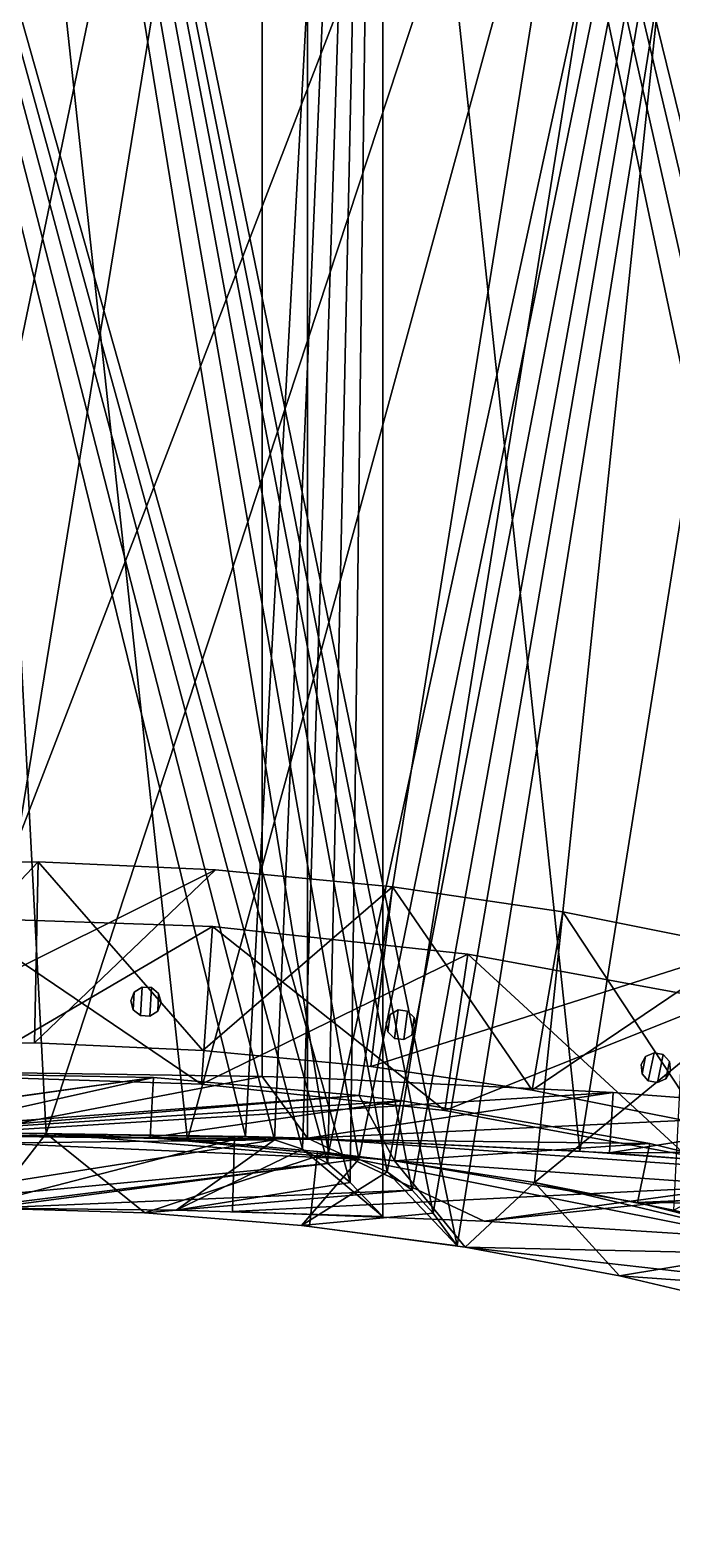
# Model space of a CAD drawing. Extents: x 0 to 258, y 0 to 209.
# Drawn here: x 141.31 to 151.95, y 115.28 to 140.16 of the extents above; entities that cross this region are included whole.
import ezdxf

# ---------------------------------------------------------------- set-up
doc = ezdxf.new("R2010")
doc.units = 0
doc.header["$MEASUREMENT"] = 0
doc.layers.add('BAR', color=7, linetype='CONTINUOUS')
doc.layers.add('STAIRDATA', color=21, linetype='CONTINUOUS')

msp = doc.modelspace()

# ---------------------------------------------------------------- linework, layer by layer
at = {"layer": 'BAR'}
for points in [[(142.98058, 124.05642, 210.81216), (143.02055, 123.90717, 210.77238), (143.03596, 124.20066, 210.77238)], [(143.02055, 123.90717, 174.6091), (142.98058, 124.05642, 174.6091), (143.03596, 124.20066, 174.6091)], [(143.03596, 124.20066, 174.6091), (142.98058, 124.05642, 174.6091), (142.98058, 124.05642, 210.81216), (143.03596, 124.20066, 210.77238)], [(143.02055, 123.90717, 210.77238), (143.14061, 123.80992, 210.66827), (143.16556, 124.2848, 210.66827), (143.03596, 124.20066, 210.77238)], [(143.14061, 123.80992, 174.6091), (143.02055, 123.90717, 174.6091), (143.03596, 124.20066, 174.6091), (143.16556, 124.2848, 174.6091)], [(143.16556, 124.2848, 174.6091), (143.03596, 124.20066, 174.6091), (143.03596, 124.20066, 210.77238), (143.16556, 124.2848, 210.66827)], [(143.14061, 123.80992, 210.66827), (143.29491, 123.80182, 210.53958), (143.31984, 124.2767, 210.53958), (143.16556, 124.2848, 210.66827)], [(143.29491, 123.80182, 174.6091), (143.14061, 123.80992, 174.6091), (143.16556, 124.2848, 174.6091), (143.31984, 124.2767, 174.6091)], [(143.31984, 124.2767, 174.6091), (143.16556, 124.2848, 174.6091), (143.16556, 124.2848, 210.66827), (143.31984, 124.2767, 210.53958)], [(143.29491, 123.80182, 210.53958), (143.4245, 123.88596, 210.43547), (143.43991, 124.17944, 210.43547), (143.31984, 124.2767, 210.53958)], [(143.4245, 123.88596, 174.6091), (143.29491, 123.80182, 174.6091), (143.31984, 124.2767, 174.6091), (143.43991, 124.17944, 174.6091)], [(143.43991, 124.17944, 174.6091), (143.31984, 124.2767, 174.6091), (143.31984, 124.2767, 210.53958), (143.43991, 124.17944, 210.43547)], [(143.4245, 123.88596, 210.43547), (143.47989, 124.0302, 210.39571), (143.43991, 124.17944, 210.43547)], [(143.47989, 124.0302, 174.6091), (143.4245, 123.88596, 174.6091), (143.43991, 124.17944, 174.6091)], [(143.47989, 124.0302, 174.6091), (143.43991, 124.17944, 174.6091), (143.43991, 124.17944, 210.43547), (143.47989, 124.0302, 210.39571)], [(142.98058, 124.05642, 174.6091), (143.02055, 123.90717, 174.6091), (143.02055, 123.90717, 210.77238), (142.98058, 124.05642, 210.81216)], [(143.02055, 123.90717, 174.6091), (143.14061, 123.80992, 174.6091), (143.14061, 123.80992, 210.66827), (143.02055, 123.90717, 210.77238)], [(143.4245, 123.88596, 174.6091), (143.47989, 124.0302, 174.6091), (143.47989, 124.0302, 210.39571), (143.4245, 123.88596, 210.43547)], [(147.2392, 123.5396, 207.15195), (147.35152, 123.4335, 207.04782), (147.41251, 123.9051, 207.04782), (147.27689, 123.83107, 207.15195)], [(147.35152, 123.4335, 174.6091), (147.2392, 123.5396, 174.6091), (147.27689, 123.83107, 174.6091), (147.41251, 123.9051, 174.6091)], [(147.41251, 123.9051, 174.6091), (147.27689, 123.83107, 174.6091), (147.27689, 123.83107, 207.15195), (147.41251, 123.9051, 207.04782)], [(147.35152, 123.4335, 207.04782), (147.50475, 123.41368, 206.91914), (147.56575, 123.88528, 206.91914), (147.41251, 123.9051, 207.04782)], [(147.50475, 123.41368, 174.6091), (147.35152, 123.4335, 174.6091), (147.41251, 123.9051, 174.6091), (147.56575, 123.88528, 174.6091)], [(147.56575, 123.88528, 174.6091), (147.41251, 123.9051, 174.6091), (147.41251, 123.9051, 207.04782), (147.56575, 123.88528, 206.91914)], [(143.14061, 123.80992, 174.6091), (143.29491, 123.80182, 174.6091), (143.29491, 123.80182, 210.53958), (143.14061, 123.80992, 210.66827)], [(143.29491, 123.80182, 174.6091), (143.4245, 123.88596, 174.6091), (143.4245, 123.88596, 210.43547), (143.29491, 123.80182, 210.53958)], [(147.21069, 123.69146, 207.19171), (147.2392, 123.5396, 207.15195), (147.27689, 123.83107, 207.15195)], [(147.2392, 123.5396, 174.6091), (147.21069, 123.69146, 174.6091), (147.27689, 123.83107, 174.6091)], [(147.27689, 123.83107, 174.6091), (147.21069, 123.69146, 174.6091), (147.21069, 123.69146, 207.19171), (147.27689, 123.83107, 207.15195)], [(147.21069, 123.69146, 174.6091), (147.2392, 123.5396, 174.6091), (147.2392, 123.5396, 207.15195), (147.21069, 123.69146, 207.19171)], [(147.50475, 123.41368, 206.91914), (147.64037, 123.48772, 206.81502), (147.67805, 123.77917, 206.81502), (147.56575, 123.88528, 206.91914)], [(147.64037, 123.48772, 174.6091), (147.50475, 123.41368, 174.6091), (147.56575, 123.88528, 174.6091), (147.67805, 123.77917, 174.6091)], [(147.67805, 123.77917, 174.6091), (147.56575, 123.88528, 174.6091), (147.56575, 123.88528, 206.91914), (147.67805, 123.77917, 206.81502)], [(147.64037, 123.48772, 206.81502), (147.70656, 123.62732, 206.77525), (147.67805, 123.77917, 206.81502)], [(147.70656, 123.62732, 174.6091), (147.64037, 123.48772, 174.6091), (147.67805, 123.77917, 174.6091)], [(147.70656, 123.62732, 174.6091), (147.67805, 123.77917, 174.6091), (147.67805, 123.77917, 206.81502), (147.70656, 123.62732, 206.77525)], [(147.2392, 123.5396, 174.6091), (147.35152, 123.4335, 174.6091), (147.35152, 123.4335, 207.04782), (147.2392, 123.5396, 207.15195)], [(147.35152, 123.4335, 174.6091), (147.50475, 123.41368, 174.6091), (147.50475, 123.41368, 206.91914), (147.35152, 123.4335, 207.04782)], [(147.50475, 123.41368, 174.6091), (147.64037, 123.48772, 174.6091), (147.64037, 123.48772, 206.81502), (147.50475, 123.41368, 206.91914)], [(147.64037, 123.48772, 174.6091), (147.70656, 123.62732, 174.6091), (147.70656, 123.62732, 206.77525), (147.64037, 123.48772, 206.81502)], [(151.45406, 122.84461, 203.49971), (151.55789, 122.7302, 203.3956), (151.65492, 123.19572, 203.3956), (151.51402, 123.13232, 203.49971)], [(151.55789, 122.7302, 167.34593), (151.45406, 122.84461, 167.34593), (151.51402, 123.13232, 167.34593), (151.65492, 123.19572, 167.34593)], [(151.65492, 123.19572, 167.34593), (151.51402, 123.13232, 167.34593), (151.51402, 123.13232, 203.49971), (151.65492, 123.19572, 203.3956)], [(151.55789, 122.7302, 203.3956), (151.70915, 122.69868, 203.26691), (151.80618, 123.1642, 203.26691), (151.65492, 123.19572, 203.3956)], [(151.70915, 122.69868, 167.34593), (151.55789, 122.7302, 167.34593), (151.65492, 123.19572, 167.34593), (151.80618, 123.1642, 167.34593)], [(151.80618, 123.1642, 167.34593), (151.65492, 123.19572, 167.34593), (151.65492, 123.19572, 203.3956), (151.80618, 123.1642, 203.26691)], [(151.70915, 122.69868, 203.26691), (151.85005, 122.76208, 203.1628), (151.91002, 123.04979, 203.1628), (151.80618, 123.1642, 203.26691)], [(151.85005, 122.76208, 167.34593), (151.70915, 122.69868, 167.34593), (151.80618, 123.1642, 167.34593), (151.91002, 123.04979, 167.34593)], [(151.91002, 123.04979, 167.34593), (151.80618, 123.1642, 167.34593), (151.80618, 123.1642, 203.26691), (151.91002, 123.04979, 203.1628)], [(151.43729, 122.99821, 203.53947), (151.45406, 122.84461, 203.49971), (151.51402, 123.13232, 203.49971)], [(151.45406, 122.84461, 167.34593), (151.43729, 122.99821, 167.34593), (151.51402, 123.13232, 167.34593)], [(151.51402, 123.13232, 167.34593), (151.43729, 122.99821, 167.34593), (151.43729, 122.99821, 203.53947), (151.51402, 123.13232, 203.49971)], [(151.43729, 122.99821, 167.34593), (151.45406, 122.84461, 167.34593), (151.45406, 122.84461, 203.49971), (151.43729, 122.99821, 203.53947)], [(151.85005, 122.76208, 203.1628), (151.92677, 122.89619, 203.12303), (151.91002, 123.04979, 203.1628)], [(151.92677, 122.89619, 167.34593), (151.85005, 122.76208, 167.34593), (151.91002, 123.04979, 167.34593)], [(151.92677, 122.89619, 167.34593), (151.91002, 123.04979, 167.34593), (151.91002, 123.04979, 203.1628), (151.92677, 122.89619, 203.12303)], [(151.45406, 122.84461, 167.34593), (151.55789, 122.7302, 167.34593), (151.55789, 122.7302, 203.3956), (151.45406, 122.84461, 203.49971)], [(151.55789, 122.7302, 167.34593), (151.70915, 122.69868, 167.34593), (151.70915, 122.69868, 203.26691), (151.55789, 122.7302, 203.3956)], [(151.70915, 122.69868, 167.34593), (151.85005, 122.76208, 167.34593), (151.85005, 122.76208, 203.1628), (151.70915, 122.69868, 203.26691)], [(151.85005, 122.76208, 167.34593), (151.92677, 122.89619, 167.34593), (151.92677, 122.89619, 203.12303), (151.85005, 122.76208, 203.1628)]]:
    msp.add_3dface(points, dxfattribs=at)
at = {"layer": 'STAIRDATA'}
for points in [[(257.677, 208.677, 0.00394), (0, 208.677, 0.00394), (0, 25.75, 0.00394), (257.677, 25.75, 0.00394)], [(257.677, 25.75), (0, 25.75), (0, 208.677), (257.677, 208.677)], [(134.57018, 163.69754, 52.7472), (147.15765, 163.87, 52.7472), (147.15765, 120.47907, 52.7472), (146.61426, 121.0431, 52.7472)], [(147.15765, 163.87, 53.8072), (134.57018, 163.69754, 53.8072), (136.54451, 121.73753, 53.8072), (138.42459, 121.83688, 53.8072)], [(147.15765, 163.87, 53.8072), (138.42459, 121.83688, 53.8072), (140.30701, 121.87, 53.8072)], [(155.4209, 163.87, 174.6091), (140.30701, 163.87, 174.6091), (139.36467, 163.86536, 174.6091), (139.22932, 121.85915, 174.6091)], [(155.4209, 163.87, 174.6091), (139.22932, 121.85915, 174.6091), (141.57471, 121.85498, 174.6091)], [(141.57471, 121.85498, 173.5491), (139.22932, 121.85915, 173.5491), (139.36467, 163.86536, 173.5491)], [(139.36467, 163.86536, 173.5491), (140.30701, 163.87, 173.5491), (155.4209, 163.87, 173.5491), (148.38995, 119.991, 173.5491)], [(139.36467, 163.86536, 173.5491), (148.38995, 119.991, 173.5491), (147.9897, 120.53521, 173.5491)], [(139.36467, 163.86536, 173.5491), (143.91765, 121.74802, 173.5491), (141.57471, 121.85498, 173.5491)], [(139.36467, 163.86536, 173.5491), (146.25365, 121.53848, 173.5491), (143.91765, 121.74802, 173.5491)], [(139.36467, 163.86536, 173.5491), (146.75671, 121.42886, 173.5491), (146.25365, 121.53848, 173.5491)], [(139.36467, 163.86536, 173.5491), (147.22667, 121.21851, 173.5491), (146.75671, 121.42886, 173.5491)], [(139.36467, 163.86536, 173.5491), (147.64355, 120.91636, 173.5491), (147.22667, 121.21851, 173.5491)], [(139.36467, 163.86536, 173.5491), (147.9897, 120.53521, 173.5491), (147.64355, 120.91636, 173.5491)], [(147.15765, 163.87, 53.8072), (140.30701, 121.87, 53.8072), (144.88203, 121.80763, 53.8072)], [(155.4209, 163.87, 174.6091), (141.57471, 121.85498, 174.6091), (143.91765, 121.74802, 174.6091)], [(155.4209, 163.87, 174.6091), (143.91765, 121.74802, 174.6091), (146.25365, 121.53848, 174.6091)], [(147.15765, 163.87, 53.8072), (144.88203, 121.80763, 53.8072), (145.36299, 121.74751, 53.8072)], [(145.90765, 121.77653, 52.7472), (145.90765, 163.87, 52.7472), (145.15765, 163.87, 52.7472), (145.15765, 122.80031, 52.7472)], [(145.15765, 122.80031, 45.06664), (145.15765, 163.87, 45.06664), (145.90765, 163.87, 45.06664), (145.90765, 121.77653, 45.06664)], [(145.15765, 163.87, 45.06664), (145.15765, 122.80031, 45.06664), (145.15765, 122.80031, 52.7472), (145.15765, 163.87, 52.7472)], [(147.15765, 163.87, 53.8072), (145.36299, 121.74751, 53.8072), (145.82332, 121.5957, 53.8072)], [(147.15765, 163.87, 53.8072), (145.82332, 121.5957, 53.8072), (146.24571, 121.35792, 53.8072)], [(145.90765, 163.87, 46.12664), (145.90765, 163.87, 45.06664), (145.90765, 121.77653, 45.06664), (145.90765, 121.77653, 46.12664)], [(145.90765, 163.87, 45.06664), (157.15765, 163.87, 45.06664), (157.15765, 119.76556, 45.06664), (156.5629, 120.42113, 45.06664)], [(150.42207, 121.56491, 45.06664), (145.90765, 121.77653, 45.06664), (145.90765, 163.87, 45.06664)], [(145.90765, 163.87, 45.06664), (154.92914, 121.23183, 45.06664), (150.42207, 121.56491, 45.06664)], [(145.90765, 163.87, 45.06664), (155.53598, 121.10141, 45.06664), (154.92914, 121.23183, 45.06664)], [(145.90765, 163.87, 45.06664), (156.092, 120.82551, 45.06664), (155.53598, 121.10141, 45.06664)], [(145.90765, 163.87, 45.06664), (156.5629, 120.42113, 45.06664), (156.092, 120.82551, 45.06664)], [(157.15765, 163.87, 46.12664), (145.90765, 163.87, 46.12664), (145.90765, 121.77653, 46.12664), (150.42207, 121.56491, 46.12664)], [(145.90765, 121.77653, 45.06664), (145.90765, 163.87, 45.06664), (145.90765, 163.87, 52.7472), (145.90765, 121.77653, 52.7472)], [(147.15765, 163.87, 53.8072), (146.24571, 121.35792, 53.8072), (146.61426, 121.0431, 53.8072)], [(155.4209, 163.87, 174.6091), (146.25365, 121.53848, 174.6091), (146.75671, 121.42886, 174.6091)], [(146.61426, 121.0431, 53.8072), (147.15765, 120.47907, 53.8072), (147.15765, 163.87, 53.8072)], [(155.4209, 163.87, 174.6091), (146.75671, 121.42886, 174.6091), (147.22667, 121.21851, 174.6091)], [(147.35048, 121.40432, 173.5491), (154.15495, 163.87, 173.5491), (153.39539, 163.87, 173.5491), (146.76425, 122.48611, 173.5491)], [(146.76425, 122.48611, 166.28593), (153.39539, 163.87, 166.28593), (154.15495, 163.87, 166.28593), (147.35048, 121.40432, 166.28593)], [(153.39539, 163.87, 166.28593), (146.76425, 122.48611, 166.28593), (146.76425, 122.48611, 173.5491), (153.39539, 163.87, 173.5491)], [(147.15765, 120.47907, 53.8072), (147.15765, 120.47907, 52.7472), (147.15765, 163.87, 52.7472), (147.15765, 163.87, 53.8072)], [(155.4209, 163.87, 174.6091), (147.22667, 121.21851, 174.6091), (147.64355, 120.91636, 174.6091)], [(154.15495, 163.87, 167.34593), (154.15495, 163.87, 166.28593), (147.35048, 121.40432, 166.28593), (147.35048, 121.40432, 167.34593)], [(149.67134, 121.04408, 166.28593), (147.35048, 121.40432, 166.28593), (154.15495, 163.87, 166.28593)], [(159.79909, 129.35989, 167.34593), (154.15495, 163.87, 167.34593), (147.35048, 121.40432, 167.34593), (149.67134, 121.04408, 167.34593)], [(147.35048, 121.40432, 166.28593), (154.15495, 163.87, 166.28593), (154.15495, 163.87, 173.5491), (147.35048, 121.40432, 173.5491)], [(155.4209, 163.87, 174.6091), (147.64355, 120.91636, 174.6091), (147.9897, 120.53521, 174.6091)], [(147.9897, 120.53521, 174.6091), (148.38995, 119.991, 174.6091), (155.4209, 163.87, 174.6091)], [(148.38995, 119.991, 174.6091), (148.38995, 119.991, 173.5491), (155.4209, 163.87, 173.5491), (155.4209, 163.87, 174.6091)], [(154.15495, 163.87, 166.28593), (151.97417, 120.58233, 166.28593), (149.67134, 121.04408, 166.28593)], [(157.15765, 163.87, 46.12664), (150.42207, 121.56491, 46.12664), (154.92914, 121.23183, 46.12664)], [(134.57018, 163.69754, 52.7472), (144.88203, 121.80763, 52.7472), (140.30701, 121.87, 52.7472)], [(134.57018, 163.69754, 52.7472), (145.36299, 121.74751, 52.7472), (144.88203, 121.80763, 52.7472)], [(134.57018, 163.69754, 52.7472), (145.82332, 121.5957, 52.7472), (145.36299, 121.74751, 52.7472)], [(134.57018, 163.69754, 52.7472), (146.24571, 121.35792, 52.7472), (145.82332, 121.5957, 52.7472)], [(134.57018, 163.69754, 52.7472), (146.61426, 121.0431, 52.7472), (146.24571, 121.35792, 52.7472)], [(158.03201, 123.74095, 167.34593), (159.79909, 129.35989, 167.34593), (149.67134, 121.04408, 167.34593), (151.97417, 120.58233, 167.34593)], [(135.5083, 126.17114, 163.93466), (138.49376, 126.34165, 161.48073), (141.44078, 126.35892, 159.0623), (138.58755, 123.34312, 161.48073)], [(141.44078, 126.35892, 159.0623), (138.49376, 126.34165, 161.48073), (138.49376, 126.34165, 173.5491), (141.44078, 126.35892, 173.5491)], [(144.38487, 126.22647, 173.5491), (141.44078, 126.35892, 173.5491), (138.49376, 126.34165, 173.5491), (138.58755, 123.34312, 173.5491)], [(141.38214, 123.35949, 159.0623), (138.58755, 123.34312, 161.48073), (141.44078, 126.35892, 159.0623)], [(144.38487, 126.22647, 173.5491), (138.58755, 123.34312, 173.5491), (141.38214, 123.35949, 173.5491)], [(141.44078, 126.35892, 159.0623), (144.17395, 123.23389, 156.64388), (141.38214, 123.35949, 159.0623)], [(147.31842, 125.94465, 173.5491), (144.38487, 126.22647, 173.5491), (141.38214, 123.35949, 173.5491), (144.17395, 123.23389, 173.5491)], [(141.44078, 126.35892, 159.0623), (144.38487, 126.22647, 156.64388), (147.31842, 125.94465, 154.22546), (144.17395, 123.23389, 156.64388)], [(144.38487, 126.22647, 156.64388), (141.44078, 126.35892, 159.0623), (141.44078, 126.35892, 173.5491), (144.38487, 126.22647, 173.5491)], [(147.31842, 125.94465, 154.22546), (144.38487, 126.22647, 156.64388), (144.38487, 126.22647, 173.5491), (147.31842, 125.94465, 173.5491)], [(146.95576, 122.96664, 154.22546), (144.17395, 123.23389, 156.64388), (147.31842, 125.94465, 154.22546)], [(144.17395, 123.23389, 173.5491), (146.95576, 122.96664, 173.5491), (147.31842, 125.94465, 173.5491)], [(147.31842, 125.94465, 166.28593), (147.31842, 125.94465, 173.5491), (146.95576, 122.96664, 173.5491), (146.95576, 122.96664, 166.28593)], [(147.31842, 125.94465, 154.22546), (149.6339, 122.5734, 151.88301), (146.95576, 122.96664, 154.22546)], [(153.1254, 124.93579, 166.28593), (150.14264, 125.52995, 166.28593), (147.31842, 125.94465, 166.28593), (146.95576, 122.96664, 166.28593)], [(147.31842, 125.94465, 154.22546), (150.14264, 125.52995, 151.88301), (149.6339, 122.5734, 151.88301)], [(150.14264, 125.52995, 151.88301), (147.31842, 125.94465, 154.22546), (147.31842, 125.94465, 166.28593), (150.14264, 125.52995, 166.28593)], [(140.09056, 122.80707, 216.21434), (144.33424, 125.29021, 212.6683), (140.08012, 125.43205, 216.21434)], [(144.14897, 122.67175, 209.74008), (140.08012, 125.43205, 213.28612), (144.33424, 125.29021, 209.74008)], [(144.14897, 122.67175, 209.74008), (140.09056, 122.80707, 213.28612), (140.08012, 125.43205, 213.28612)], [(144.33424, 125.29021, 209.74008), (140.08012, 125.43205, 213.28612), (140.08012, 125.43205, 216.21434), (144.33424, 125.29021, 212.6683)], [(150.14264, 125.52995, 151.88301), (152.46239, 122.00997, 149.35129), (149.6339, 122.5734, 151.88301)], [(150.14264, 125.52995, 151.88301), (153.1254, 124.93579, 149.35129), (156.07292, 124.18609, 146.81956), (152.46239, 122.00997, 149.35129)], [(153.1254, 124.93579, 149.35129), (150.14264, 125.52995, 151.88301), (150.14264, 125.52995, 166.28593), (153.1254, 124.93579, 166.28593)], [(140.09056, 122.80707, 216.21434), (144.14897, 122.67175, 212.6683), (144.33424, 125.29021, 212.6683)], [(144.14897, 122.67175, 212.6683), (148.56595, 124.83166, 209.12225), (144.33424, 125.29021, 212.6683)], [(148.186, 122.2343, 206.19403), (144.14897, 122.67175, 209.74008), (144.33424, 125.29021, 209.74008)], [(148.186, 122.2343, 206.19403), (144.33424, 125.29021, 209.74008), (148.56595, 124.83166, 206.19403)], [(148.56595, 124.83166, 206.19403), (144.33424, 125.29021, 209.74008), (144.33424, 125.29021, 212.6683), (148.56595, 124.83166, 209.12225)], [(153.1254, 124.93579, 166.28593), (146.95576, 122.96664, 166.28593), (149.6339, 122.5734, 166.28593)], [(156.07292, 124.18609, 166.28593), (153.1254, 124.93579, 166.28593), (149.6339, 122.5734, 166.28593), (152.46239, 122.00997, 166.28593)], [(144.14897, 122.67175, 212.6683), (148.186, 122.2343, 209.12225), (148.56595, 124.83166, 209.12225)], [(148.186, 122.2343, 209.12225), (152.75169, 124.05894, 205.57622), (148.56595, 124.83166, 209.12225)], [(152.1792, 121.49713, 202.64799), (148.186, 122.2343, 206.19403), (148.56595, 124.83166, 206.19403)], [(152.1792, 121.49713, 202.64799), (148.56595, 124.83166, 206.19403), (152.75169, 124.05894, 202.64799)], [(152.75169, 124.05894, 202.64799), (148.56595, 124.83166, 206.19403), (148.56595, 124.83166, 209.12225), (152.75169, 124.05894, 205.57622)], [(148.186, 122.2343, 209.12225), (152.1792, 121.49713, 205.57622), (152.75169, 124.05894, 205.57622)], [(141.38214, 123.35949, 173.5491), (138.58755, 123.34312, 173.5491), (138.58755, 123.34312, 161.48073), (141.38214, 123.35949, 159.0623)], [(144.17395, 123.23389, 173.5491), (141.38214, 123.35949, 173.5491), (141.38214, 123.35949, 159.0623), (144.17395, 123.23389, 156.64388)], [(146.95576, 122.96664, 173.5491), (144.17395, 123.23389, 173.5491), (144.17395, 123.23389, 156.64388), (146.95576, 122.96664, 154.22546)], [(149.6339, 122.5734, 166.28593), (146.95576, 122.96664, 166.28593), (146.95576, 122.96664, 154.22546), (149.6339, 122.5734, 151.88301)], [(139.20918, 122.85894, 168.13069), (143.35448, 122.78473, 164.51428), (131.09943, 121.07172, 175.39384)], [(143.35448, 122.78473, 164.51428), (135.14932, 121.6208, 171.76227), (131.09943, 121.07172, 175.39384)], [(143.35448, 122.78473, 164.51428), (146.76425, 122.48611, 161.52887), (135.14932, 121.6208, 171.76227)], [(143.35448, 122.78473, 173.5491), (139.20918, 122.85894, 173.5491), (138.48248, 122.83945, 173.5491), (139.22932, 121.85915, 173.5491)], [(143.35448, 122.78473, 164.51428), (139.20918, 122.85894, 168.13069), (139.20918, 122.85894, 173.5491), (143.35448, 122.78473, 173.5491)], [(143.35448, 122.78473, 173.5491), (139.22932, 121.85915, 173.5491), (143.29855, 121.78629, 173.5491)], [(144.14897, 122.67175, 212.6683), (140.09056, 122.80707, 216.21434), (140.09056, 122.80707, 213.28612), (144.14897, 122.67175, 209.74008)], [(145.15765, 122.80031, 52.7472), (140.30701, 122.87, 52.7472), (140.30701, 121.87, 52.7472), (145.90765, 121.77653, 52.7472)], [(140.30701, 122.87, 41.56903), (145.15765, 122.80031, 36.99255), (140.30701, 121.87, 41.56903)], [(145.15765, 122.80031, 36.99255), (140.30701, 122.87, 41.56903), (140.30701, 122.87, 52.7472), (145.15765, 122.80031, 52.7472)], [(145.15765, 122.80031, 36.99255), (145.94102, 122.77597, 36.25321), (150.97557, 122.53259, 31.49817), (140.30701, 121.87, 41.56903)], [(143.29855, 121.78629, 173.5491), (147.35048, 121.40432, 173.5491), (146.76425, 122.48611, 173.5491), (143.35448, 122.78473, 173.5491)], [(146.76425, 122.48611, 161.52887), (143.35448, 122.78473, 164.51428), (143.35448, 122.78473, 173.5491), (146.76425, 122.48611, 173.5491)], [(148.186, 122.2343, 209.12225), (144.14897, 122.67175, 212.6683), (144.14897, 122.67175, 209.74008), (148.186, 122.2343, 206.19403)], [(145.15765, 122.80031, 45.06664), (145.90765, 121.77653, 45.06664), (145.90765, 121.77653, 52.7472), (145.15765, 122.80031, 52.7472)], [(145.15765, 122.80031, 45.06664), (145.15765, 122.80031, 52.7472), (145.90765, 121.77653, 52.7472), (145.90765, 121.77653, 45.06664)], [(145.94102, 122.77597, 36.25321), (145.15765, 122.80031, 36.99255), (145.15765, 122.80031, 45.06664), (145.94102, 122.77597, 45.06664)], [(150.97557, 122.53259, 45.06664), (145.94102, 122.77597, 45.06664), (145.15765, 122.80031, 45.06664), (145.90765, 121.77653, 45.06664)], [(150.97557, 122.53259, 31.49817), (145.94102, 122.77597, 36.25321), (145.94102, 122.77597, 45.06664), (150.97557, 122.53259, 45.06664)], [(146.76425, 122.48611, 161.52887), (139.22932, 121.85915, 168.13069), (135.14932, 121.6208, 171.76227)], [(146.76425, 122.48611, 161.52887), (147.48213, 122.39562, 160.89787), (139.22932, 121.85915, 168.13069)], [(150.97557, 122.53259, 31.49817), (145.90765, 121.77653, 36.25321), (140.30701, 121.87, 41.56903)], [(150.97557, 122.53259, 31.49817), (155.15765, 122.2156, 27.54161), (145.90765, 121.77653, 36.25321)], [(150.97557, 122.53259, 45.06664), (145.90765, 121.77653, 45.06664), (150.91238, 121.53459, 45.06664)], [(146.76425, 122.48611, 166.28593), (147.35048, 121.40432, 166.28593), (147.35048, 121.40432, 173.5491), (146.76425, 122.48611, 173.5491)], [(146.76425, 122.48611, 166.28593), (146.76425, 122.48611, 173.5491), (147.35048, 121.40432, 173.5491), (147.35048, 121.40432, 166.28593)], [(147.48213, 122.39562, 160.89787), (146.76425, 122.48611, 161.52887), (146.76425, 122.48611, 166.28593), (147.48213, 122.39562, 166.28593)], [(151.58449, 121.69043, 166.28593), (147.48213, 122.39562, 166.28593), (146.76425, 122.48611, 166.28593), (147.35048, 121.40432, 166.28593)], [(152.46239, 122.00997, 166.28593), (149.6339, 122.5734, 166.28593), (149.6339, 122.5734, 151.88301), (152.46239, 122.00997, 149.35129)], [(150.91238, 121.53459, 45.06664), (155.90765, 121.14336, 45.06664), (155.15765, 122.2156, 45.06664), (150.97557, 122.53259, 45.06664)], [(155.15765, 122.2156, 27.54161), (150.97557, 122.53259, 31.49817), (150.97557, 122.53259, 45.06664), (155.15765, 122.2156, 45.06664)], [(147.48213, 122.39562, 160.89787), (143.29855, 121.78629, 164.51428), (139.22932, 121.85915, 168.13069)], [(147.48213, 122.39562, 160.89787), (151.58449, 121.69043, 157.26701), (143.29855, 121.78629, 164.51428)], [(155.15765, 122.2156, 27.54161), (150.91238, 121.53459, 31.49817), (145.90765, 121.77653, 36.25321)], [(151.58449, 121.69043, 157.26701), (147.48213, 122.39562, 160.89787), (147.48213, 122.39562, 166.28593), (151.58449, 121.69043, 166.28593)], [(152.1792, 121.49713, 205.57622), (148.186, 122.2343, 209.12225), (148.186, 122.2343, 206.19403), (152.1792, 121.49713, 202.64799)], [(155.15765, 122.2156, 27.54161), (156.00061, 122.13904, 26.74314), (161.03975, 121.59218, 21.96141), (150.91238, 121.53459, 31.49817)], [(145.36299, 121.74751, 53.8072), (138.42459, 121.83688, 53.8072), (136.54451, 121.73753, 53.8072), (135.26897, 121.63226, 53.8072)], [(145.36299, 121.74751, 53.8072), (135.26897, 121.63226, 53.8072), (135.38669, 120.38782, 53.8072), (137.8441, 120.56192, 53.8072)], [(146.24571, 121.35792, 53.8072), (145.82332, 121.5957, 53.8072), (145.36299, 121.74751, 53.8072), (137.8441, 120.56192, 53.8072)], [(146.75671, 121.42886, 174.6091), (141.57471, 121.85498, 174.6091), (139.22932, 121.85915, 174.6091), (137.9501, 121.81806, 174.6091)], [(146.75671, 121.42886, 174.6091), (137.9501, 121.81806, 174.6091), (138.00517, 120.56927, 174.6091), (140.60895, 120.61913, 174.6091)], [(138.42459, 121.83688, 52.7472), (140.30701, 121.87, 52.7472), (144.88203, 121.80763, 52.7472), (140.30701, 120.62, 52.7472)], [(145.36299, 121.74751, 53.8072), (144.88203, 121.80763, 53.8072), (140.30701, 121.87, 53.8072), (138.42459, 121.83688, 53.8072)], [(140.60895, 120.61913, 173.5491), (139.22932, 121.85915, 173.5491), (141.57471, 121.85498, 173.5491)], [(143.29855, 121.78629, 173.5491), (139.22932, 121.85915, 173.5491), (139.22932, 121.85915, 168.13069), (143.29855, 121.78629, 164.51428)], [(145.90765, 121.77653, 52.7472), (140.30701, 121.87, 52.7472), (140.30701, 121.87, 41.56903), (145.90765, 121.77653, 36.25321)], [(143.73305, 120.58476, 52.7472), (140.30701, 120.62, 52.7472), (144.88203, 121.80763, 52.7472), (145.36299, 121.74751, 52.7472)], [(141.57471, 121.85498, 173.5491), (143.21199, 120.53918, 173.5491), (140.60895, 120.61913, 173.5491)], [(141.57471, 121.85498, 173.5491), (143.91765, 121.74802, 173.5491), (146.25365, 121.53848, 173.5491), (143.21199, 120.53918, 173.5491)], [(146.75671, 121.42886, 174.6091), (146.25365, 121.53848, 174.6091), (143.91765, 121.74802, 174.6091), (141.57471, 121.85498, 174.6091)], [(151.58449, 121.69043, 157.26701), (147.35048, 121.40432, 160.89787), (143.29855, 121.78629, 164.51428)], [(147.35048, 121.40432, 173.5491), (143.29855, 121.78629, 173.5491), (143.29855, 121.78629, 164.51428), (147.35048, 121.40432, 160.89787)], [(143.73305, 120.58476, 52.7472), (145.36299, 121.74751, 52.7472), (145.82332, 121.5957, 52.7472)], [(144.70024, 121.81249, 46.12664), (144.70024, 121.81249, 45.06664), (144.66753, 120.56292, 45.06664), (144.66753, 120.56292, 46.12664)], [(148.83713, 120.40146, 45.06664), (144.66753, 120.56292, 45.06664), (144.70024, 121.81249, 45.06664), (145.90765, 121.77653, 45.06664)], [(155.53598, 121.10141, 46.12664), (145.90765, 121.77653, 46.12664), (144.70024, 121.81249, 46.12664), (144.66753, 120.56292, 46.12664)], [(145.90765, 121.77653, 46.12664), (145.90765, 121.77653, 45.06664), (144.70024, 121.81249, 45.06664), (144.70024, 121.81249, 46.12664)], [(148.83713, 120.40146, 45.06664), (145.90765, 121.77653, 45.06664), (150.42207, 121.56491, 45.06664), (154.92914, 121.23183, 45.06664)], [(155.53598, 121.10141, 46.12664), (154.92914, 121.23183, 46.12664), (150.42207, 121.56491, 46.12664), (145.90765, 121.77653, 46.12664)], [(150.91238, 121.53459, 45.06664), (145.90765, 121.77653, 45.06664), (145.90765, 121.77653, 36.25321), (150.91238, 121.53459, 31.49817)], [(151.58449, 121.69043, 157.26701), (154.94858, 120.86642, 154.24609), (147.35048, 121.40432, 160.89787)], [(151.58449, 121.69043, 166.28593), (147.35048, 121.40432, 166.28593), (151.37756, 120.71207, 166.28593)], [(151.37756, 120.71207, 166.28593), (155.34007, 119.71449, 166.28593), (154.94858, 120.86642, 166.28593), (151.58449, 121.69043, 166.28593)], [(154.94858, 120.86642, 154.24609), (151.58449, 121.69043, 157.26701), (151.58449, 121.69043, 166.28593), (154.94858, 120.86642, 166.28593)], [(147.64355, 120.91636, 174.6091), (147.22667, 121.21851, 174.6091), (146.75671, 121.42886, 174.6091), (140.60895, 120.61913, 174.6091)], [(145.8078, 120.32964, 173.5491), (143.21199, 120.53918, 173.5491), (146.25365, 121.53848, 173.5491), (146.75671, 121.42886, 173.5491)], [(145.82332, 121.5957, 52.7472), (147.15765, 120.47907, 52.7472), (143.73305, 120.58476, 52.7472)], [(145.8078, 120.32964, 173.5491), (146.75671, 121.42886, 173.5491), (147.22667, 121.21851, 173.5491)], [(145.82332, 121.5957, 52.7472), (146.24571, 121.35792, 52.7472), (146.61426, 121.0431, 52.7472), (147.15765, 120.47907, 52.7472)], [(146.07538, 121.55812, 167.34593), (146.07538, 121.55812, 166.28593), (145.9406, 120.31541, 166.28593), (145.9406, 120.31541, 167.34593)], [(148.5219, 119.97018, 166.28593), (145.9406, 120.31541, 166.28593), (146.07538, 121.55812, 166.28593), (147.35048, 121.40432, 166.28593)], [(154.74353, 119.83095, 167.34593), (146.07538, 121.55812, 167.34593), (145.9406, 120.31541, 167.34593), (148.5219, 119.97018, 167.34593)], [(147.35048, 121.40432, 167.34593), (147.35048, 121.40432, 166.28593), (146.07538, 121.55812, 166.28593), (146.07538, 121.55812, 167.34593)], [(154.74353, 119.83095, 167.34593), (149.67134, 121.04408, 167.34593), (147.35048, 121.40432, 167.34593), (146.07538, 121.55812, 167.34593)], [(161.03975, 121.59218, 21.96141), (155.90765, 121.14336, 26.74314), (150.91238, 121.53459, 31.49817)], [(155.90765, 121.14336, 45.06664), (150.91238, 121.53459, 45.06664), (150.91238, 121.53459, 31.49817), (155.90765, 121.14336, 26.74314)], [(146.24571, 121.35792, 53.8072), (137.8441, 120.56192, 53.8072), (140.30701, 120.62, 53.8072)], [(146.61426, 121.0431, 53.8072), (146.24571, 121.35792, 53.8072), (140.30701, 120.62, 53.8072), (143.73305, 120.58476, 53.8072)], [(147.22667, 121.21851, 173.5491), (148.38995, 119.991, 173.5491), (145.8078, 120.32964, 173.5491)], [(147.22667, 121.21851, 173.5491), (147.64355, 120.91636, 173.5491), (147.9897, 120.53521, 173.5491), (148.38995, 119.991, 173.5491)], [(148.5219, 119.97018, 166.28593), (147.35048, 121.40432, 166.28593), (149.67134, 121.04408, 166.28593)], [(154.94858, 120.86642, 154.24609), (151.37756, 120.71207, 157.26701), (147.35048, 121.40432, 160.89787)], [(151.37756, 120.71207, 166.28593), (147.35048, 121.40432, 166.28593), (147.35048, 121.40432, 160.89787), (151.37756, 120.71207, 157.26701)], [(153.00137, 120.13561, 45.06664), (148.83713, 120.40146, 45.06664), (154.92914, 121.23183, 45.06664), (155.53598, 121.10141, 45.06664)], [(147.64355, 120.91636, 174.6091), (140.60895, 120.61913, 174.6091), (143.21199, 120.53918, 174.6091)], [(147.9897, 120.53521, 174.6091), (147.64355, 120.91636, 174.6091), (143.21199, 120.53918, 174.6091), (145.8078, 120.32964, 174.6091)], [(143.73305, 120.58476, 53.8072), (147.15765, 120.47907, 53.8072), (146.61426, 121.0431, 53.8072)], [(155.53598, 121.10141, 46.12664), (144.66753, 120.56292, 46.12664), (148.83713, 120.40146, 46.12664)], [(149.67134, 121.04408, 166.28593), (151.08278, 119.49676, 166.28593), (148.5219, 119.97018, 166.28593)], [(156.092, 120.82551, 46.12664), (155.53598, 121.10141, 46.12664), (148.83713, 120.40146, 46.12664), (153.00137, 120.13561, 46.12664)], [(149.67134, 121.04408, 166.28593), (151.97417, 120.58233, 166.28593), (154.2545, 120.01995, 166.28593), (151.08278, 119.49676, 166.28593)], [(154.74353, 119.83095, 167.34593), (154.2545, 120.01995, 167.34593), (151.97417, 120.58233, 167.34593), (149.67134, 121.04408, 167.34593)], [(154.94858, 120.86642, 154.24609), (155.62106, 120.6742, 153.63614), (151.37756, 120.71207, 157.26701)], [(155.62106, 120.6742, 153.63614), (155.34007, 119.71449, 153.63614), (151.37756, 120.71207, 157.26701)], [(155.34007, 119.71449, 166.28593), (151.37756, 120.71207, 166.28593), (151.37756, 120.71207, 157.26701), (155.34007, 119.71449, 153.63614)], [(140.30701, 120.62, 53.8072), (140.30701, 120.62, 52.7472), (143.73305, 120.58476, 52.7472), (143.73305, 120.58476, 53.8072)], [(140.60895, 120.61913, 174.6091), (140.60895, 120.61913, 173.5491), (143.21199, 120.53918, 173.5491), (143.21199, 120.53918, 174.6091)], [(143.21199, 120.53918, 174.6091), (143.21199, 120.53918, 173.5491), (145.8078, 120.32964, 173.5491), (145.8078, 120.32964, 174.6091)], [(143.73305, 120.58476, 53.8072), (143.73305, 120.58476, 52.7472), (147.15765, 120.47907, 52.7472), (147.15765, 120.47907, 53.8072)], [(144.66753, 120.56292, 46.12664), (144.66753, 120.56292, 45.06664), (148.83713, 120.40146, 45.06664), (148.83713, 120.40146, 46.12664)], [(145.8078, 120.32964, 174.6091), (148.38995, 119.991, 174.6091), (147.9897, 120.53521, 174.6091)], [(145.8078, 120.32964, 174.6091), (145.8078, 120.32964, 173.5491), (148.38995, 119.991, 173.5491), (148.38995, 119.991, 174.6091)], [(145.9406, 120.31541, 167.34593), (145.9406, 120.31541, 166.28593), (148.5219, 119.97018, 166.28593), (148.5219, 119.97018, 167.34593)], [(148.83713, 120.40146, 46.12664), (148.83713, 120.40146, 45.06664), (153.00137, 120.13561, 45.06664), (153.00137, 120.13561, 46.12664)], [(148.5219, 119.97018, 167.34593), (148.5219, 119.97018, 166.28593), (151.08278, 119.49676, 166.28593), (151.08278, 119.49676, 167.34593)], [(155.55177, 119.17206, 167.34593), (155.18239, 119.54411, 167.34593), (154.74353, 119.83095, 167.34593), (148.5219, 119.97018, 167.34593)], [(155.55177, 119.17206, 167.34593), (148.5219, 119.97018, 167.34593), (151.08278, 119.49676, 167.34593)], [(153.6169, 118.89632, 166.28593), (151.08278, 119.49676, 166.28593), (154.2545, 120.01995, 166.28593), (154.74353, 119.83095, 166.28593)], [(151.08278, 119.49676, 167.34593), (151.08278, 119.49676, 166.28593), (153.6169, 118.89632, 166.28593), (153.6169, 118.89632, 167.34593)], [(155.83545, 118.73115, 167.34593), (155.55177, 119.17206, 167.34593), (151.08278, 119.49676, 167.34593), (153.6169, 118.89632, 167.34593)]]:
    msp.add_3dface(points, dxfattribs=at)

doc.saveas('drawing.dxf')
